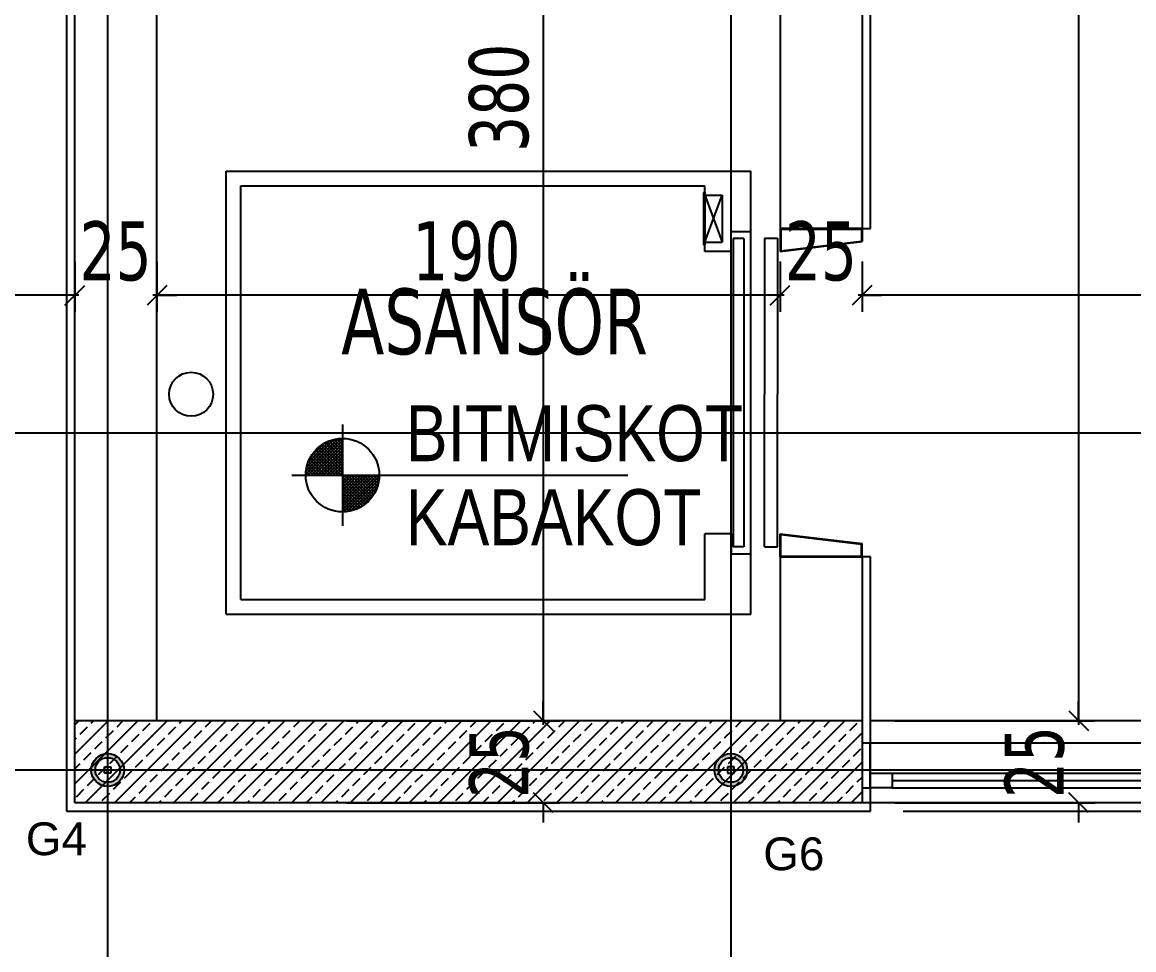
# Model space of a CAD drawing. Header units: millimetres. Extents: x 43168.9 to 43194.6, y -25545.1 to -25543.4.
# Drawn here: x 43175.4997 to 43175.5674, y -25544.5599 to -25544.5033 of the extents above; entities that cross this region are included whole.
import ezdxf

# ---------------------------------------------------------------- set-up
doc = ezdxf.new("R2010")
doc.units = ezdxf.units.MM
doc.header["$LTSCALE"] = 200
for name, pattern in [('DASHDOT', [1, 0.5, -0.25, 0, -0.25]), ('DASHDOT2', [0.5, 0.25, -0.125, 0, -0.125]), ('HIDDEN2', [0.1875, 0.125, -0.0625])]:
    doc.linetypes.add(name, pattern=pattern)
for name, color, linetype in [('aks_sgh', 5, 'DASHDOT2'), ('cam_sgh', 1, 'Continuous'), ('dograma_sgh', 43, 'Continuous'), ('duv_sgh', 4, 'Continuous'), ('gor-4_sgh', 17, 'Continuous'), ('izd.tas.alt_sgh', 214, 'HIDDEN2'), ('kesitcizgisi_sgh', 22, 'Continuous'), ('kolon-b.a_sgh', 6, 'Continuous'), ('merdi_sgh', 3, 'Continuous'), ('olcuic_sgh', 183, 'Continuous'), ('siva_sgh', 145, 'Continuous'), ('tarama-betonarme_sgh', 223, 'Continuous'), ('yazi-merdi_sgh', 9, 'Continuous')]:
    doc.layers.add(name, color=color, linetype=linetype)
doc.styles.add('1-200', font='arial.ttf', dxfattribs={"height": 60})
doc.styles.add('dim', font='VERDANA.TTF', dxfattribs={"width": 0.7})
doc.styles.add('text2', font='arial.ttf')

msp = doc.modelspace()

# ---------------------------------------------------------------- hatches: boundary and pattern name
h = msp.add_hatch(color=256)
edge = h.paths.add_edge_path()
edge.add_arc((43175.504879, -25544.548919), 0.001, 0, 360)
edge = h.paths.add_edge_path(flags=16)
edge.add_arc((43175.504879, -25544.548919), 0.00075, 0, 360)
h = msp.add_hatch(color=256)
edge = h.paths.add_edge_path()
edge.add_arc((43175.542879, -25544.548919), 0.001, 0, 360)
edge = h.paths.add_edge_path(flags=16)
edge.add_arc((43175.542879, -25544.548919), 0.00075, 0, 360)

# ---------------------------------------------------------------- linework, layer by layer
at = {"color": 0, "linetype": 'ByBlock', "lineweight": -2}
for p, q in [((43175.502279, -25544.52059), (43175.503479, -25544.51939)), ((43175.502279, -25544.52059), (43175.503479, -25544.51939)), ((43175.508479, -25544.51939), (43175.507279, -25544.52059)), ((43175.508479, -25544.51939), (43175.507279, -25544.52059)), ((43175.545279, -25544.52059), (43175.546479, -25544.51939)), ((43175.545279, -25544.52059), (43175.546479, -25544.51939)), ((43175.551479, -25544.51939), (43175.550279, -25544.52059)), ((43175.551479, -25544.51939), (43175.550279, -25544.52059)), ((43175.530838, -25544.545319), (43175.532038, -25544.546519)), ((43175.530838, -25544.545319), (43175.532038, -25544.546519)), ((43175.563473, -25544.545319), (43175.564673, -25544.546519)), ((43175.563473, -25544.545319), (43175.564673, -25544.546519)), ((43175.504679, -25544.549119), (43175.504679, -25544.548719)), ((43175.504679, -25544.548719), (43175.505079, -25544.548719)), ((43175.504808, -25544.548849), (43175.50495, -25544.54899)), ((43175.504808, -25544.54899), (43175.50495, -25544.548849)), ((43175.505079, -25544.548719), (43175.505079, -25544.549119)), ((43175.543079, -25544.548719), (43175.542679, -25544.548719)), ((43175.542679, -25544.548719), (43175.542679, -25544.549119)), ((43175.54295, -25544.548849), (43175.542808, -25544.54899)), ((43175.54295, -25544.54899), (43175.542808, -25544.548849)), ((43175.543079, -25544.549119), (43175.543079, -25544.548719)), ((43175.505079, -25544.549119), (43175.504679, -25544.549119)), ((43175.542679, -25544.549119), (43175.543079, -25544.549119)), ((43175.532038, -25544.551519), (43175.530838, -25544.550319)), ((43175.564673, -25544.551519), (43175.563473, -25544.550319))]:
    msp.add_line(p, q, dxfattribs=at)
at = {"color": 0}
for p, q in [((43175.519198, -25544.527859), (43175.519198, -25544.534045)), ((43175.516104, -25544.530952), (43175.536584, -25544.530952))]:
    msp.add_line(p, q, dxfattribs=at)
for p, q in [((43175.516963, -25544.530888), (43175.519136, -25544.528715)), ((43175.516978, -25544.530681), (43175.518928, -25544.528731)), ((43175.517025, -25544.530443), (43175.518699, -25544.528768)), ((43175.519198, -25544.529302), (43175.518672, -25544.528776)), ((43175.519198, -25544.52911), (43175.518834, -25544.528746)), ((43175.519198, -25544.528918), (43175.519001, -25544.528722)), ((43175.519198, -25544.528727), (43175.519184, -25544.528713)), ((43175.51709, -25544.530952), (43175.519198, -25544.528845)), ((43175.517103, -25544.530173), (43175.518427, -25544.52885)), ((43175.517277, -25544.529808), (43175.518053, -25544.529032)), ((43175.517282, -25544.530952), (43175.519198, -25544.529036)), ((43175.517474, -25544.530952), (43175.519198, -25544.529228)), ((43175.519124, -25544.530952), (43175.517578, -25544.529406)), ((43175.517665, -25544.530952), (43175.519198, -25544.52942)), ((43175.519198, -25544.530834), (43175.517678, -25544.529314)), ((43175.519198, -25544.530643), (43175.517779, -25544.529224)), ((43175.519198, -25544.530451), (43175.517888, -25544.529141)), ((43175.519198, -25544.53026), (43175.518003, -25544.529065)), ((43175.519198, -25544.530068), (43175.518119, -25544.52899)), ((43175.519198, -25544.529876), (43175.518251, -25544.52893)), ((43175.519198, -25544.529685), (43175.518383, -25544.52887)), ((43175.519198, -25544.529493), (43175.518524, -25544.52882)), ((43175.517975, -25544.530952), (43175.517131, -25544.530108)), ((43175.518166, -25544.530952), (43175.517189, -25544.529975)), ((43175.518358, -25544.530952), (43175.517253, -25544.529847)), ((43175.518549, -25544.530952), (43175.517326, -25544.529729)), ((43175.518741, -25544.530952), (43175.517404, -25544.529616)), ((43175.518933, -25544.530952), (43175.517491, -25544.529511)), ((43175.517857, -25544.530952), (43175.519198, -25544.529611)), ((43175.518048, -25544.530952), (43175.519198, -25544.529803)), ((43175.51824, -25544.530952), (43175.519198, -25544.529994)), ((43175.517208, -25544.530952), (43175.516976, -25544.530719)), ((43175.5174, -25544.530952), (43175.516999, -25544.530551)), ((43175.517591, -25544.530952), (43175.517036, -25544.530397)), ((43175.517783, -25544.530952), (43175.517073, -25544.530242)), ((43175.518431, -25544.530952), (43175.519198, -25544.530186)), ((43175.518623, -25544.530952), (43175.519198, -25544.530377)), ((43175.518815, -25544.530952), (43175.519198, -25544.530569)), ((43175.519006, -25544.530952), (43175.519198, -25544.530761)), ((43175.517017, -25544.530952), (43175.516962, -25544.530897)), ((43175.519198, -25544.531144), (43175.519389, -25544.530952)), ((43175.519198, -25544.531335), (43175.519581, -25544.530952)), ((43175.519198, -25544.531527), (43175.519773, -25544.530952)), ((43175.519198, -25544.531718), (43175.519964, -25544.530952)), ((43175.519198, -25544.53191), (43175.520156, -25544.530952)), ((43175.519198, -25544.532102), (43175.520347, -25544.530952)), ((43175.519198, -25544.532293), (43175.520539, -25544.530952)), ((43175.519198, -25544.532485), (43175.52073, -25544.530952)), ((43175.519198, -25544.532676), (43175.520922, -25544.530952)), ((43175.519198, -25544.532868), (43175.521114, -25544.530952)), ((43175.519198, -25544.53306), (43175.521305, -25544.530952)), ((43175.520744, -25544.532572), (43175.519198, -25544.531026)), ((43175.520639, -25544.532659), (43175.519198, -25544.531217)), ((43175.520534, -25544.532746), (43175.519198, -25544.531409)), ((43175.519262, -25544.533187), (43175.521435, -25544.531014)), ((43175.520836, -25544.532472), (43175.519316, -25544.530952)), ((43175.519469, -25544.533171), (43175.521419, -25544.531222)), ((43175.520926, -25544.532371), (43175.519507, -25544.530952)), ((43175.521009, -25544.532262), (43175.519699, -25544.530952)), ((43175.519707, -25544.533125), (43175.521382, -25544.53145)), ((43175.521085, -25544.532147), (43175.51989, -25544.530952)), ((43175.52116, -25544.532031), (43175.520082, -25544.530952)), ((43175.52122, -25544.531899), (43175.520274, -25544.530952)), ((43175.52128, -25544.531767), (43175.520465, -25544.530952)), ((43175.52133, -25544.531626), (43175.520657, -25544.530952)), ((43175.521374, -25544.531478), (43175.520848, -25544.530952)), ((43175.521403, -25544.531316), (43175.52104, -25544.530952)), ((43175.521428, -25544.531149), (43175.521231, -25544.530952)), ((43175.521437, -25544.530966), (43175.521423, -25544.530952)), ((43175.520421, -25544.532824), (43175.519198, -25544.531601)), ((43175.520303, -25544.532897), (43175.519198, -25544.531792)), ((43175.520175, -25544.532961), (43175.519198, -25544.531984)), ((43175.519977, -25544.533047), (43175.5213, -25544.531723)), ((43175.520342, -25544.532873), (43175.521118, -25544.532097)), ((43175.520041, -25544.533019), (43175.519198, -25544.532175)), ((43175.519908, -25544.533077), (43175.519198, -25544.532367)), ((43175.519753, -25544.533114), (43175.519198, -25544.532558)), ((43175.519599, -25544.533151), (43175.519198, -25544.53275)), ((43175.519431, -25544.533174), (43175.519198, -25544.532942)), ((43175.519253, -25544.533188), (43175.519198, -25544.533133))]:
    msp.add_line(p, q)
msp.add_circle((43175.519198, -25544.530952), 0.00224, dxfattribs=at)
at = {"color": 0, "linetype": 'Continuous', "lineweight": -2}
for centre, radius in [((43175.504879, -25544.548919), 0.001), ((43175.504879, -25544.548919), 0.00075), ((43175.542879, -25544.548919), 0.001), ((43175.542879, -25544.548919), 0.00075)]:
    msp.add_circle(centre, radius, dxfattribs=at)
at = {"layer": 'aks_sgh'}
for p, q in [((43175.504879, -25543.740919), (43175.504879, -25544.609919)), ((43175.542879, -25543.740919), (43175.542879, -25544.609919)), ((43175.80688, -25544.548919), (43175.004878, -25544.548919))]:
    msp.add_line(p, q, dxfattribs=at)
at = {"layer": 'cam_sgh'}
msp.add_line((43175.5527, -25544.549559), (43175.572215, -25544.549559), dxfattribs=at)
at = {"layer": 'dograma_sgh'}
for p, q in [((43175.55137, -25544.547284), (43175.55088, -25544.547284)), ((43175.55088, -25544.547284), (43175.55088, -25544.550014)), ((43175.55137, -25544.550014), (43175.55137, -25544.547284)), ((43175.55137, -25544.549104), (43175.5527, -25544.549104)), ((43175.55137, -25544.550014), (43175.55137, -25544.549104)), ((43175.5527, -25544.549104), (43175.5527, -25544.550014)), ((43175.55088, -25544.550014), (43175.55137, -25544.550014)), ((43175.5527, -25544.550014), (43175.55137, -25544.550014))]:
    msp.add_line(p, q, dxfattribs=at)
at = {"layer": 'duv_sgh'}
for p, q in [((43175.502879, -25544.545919), (43175.502879, -25544.469919)), ((43175.507879, -25544.545919), (43175.507879, -25544.469919)), ((43175.545879, -25544.497919), (43175.545879, -25544.515919)), ((43175.550879, -25544.497919), (43175.550879, -25544.515919)), ((43175.550879, -25544.515919), (43175.545879, -25544.515919)), ((43175.545879, -25544.535919), (43175.545879, -25544.545919)), ((43175.550879, -25544.535919), (43175.545879, -25544.535919)), ((43175.550879, -25544.535919), (43175.550879, -25544.545919)), ((43175.55088, -25544.545919), (43175.55088, -25544.550919))]:
    msp.add_line(p, q, dxfattribs=at)
at = {"layer": 'gor-4_sgh'}
for p, q in [((43175.59388, -25544.545919), (43175.55137, -25544.545919)), ((43175.594215, -25544.547284), (43175.55137, -25544.547284)), ((43175.5527, -25544.549104), (43175.572215, -25544.549104)), ((43175.5527, -25544.550014), (43175.572215, -25544.550014)), ((43175.55337, -25544.551419), (43175.593553, -25544.551419))]:
    msp.add_line(p, q, dxfattribs=at)
at = {"layer": 'izd.tas.alt_sgh'}
for p, q in [((43175.502879, -25544.550919), (43175.502879, -25544.469919)), ((43175.739879, -25544.550919), (43175.502879, -25544.550919))]:
    msp.add_line(p, q, dxfattribs=at)
at = {"layer": 'kesitcizgisi_sgh', "linetype": 'DASHDOT'}
msp.add_line((43175.049626, -25544.528371), (43175.762132, -25544.528371), dxfattribs=at)
at = {"layer": 'kolon-b.a_sgh'}
for p, q in [((43175.550879, -25544.545919), (43175.502879, -25544.545919)), ((43175.502879, -25544.550919), (43175.502879, -25544.545919)), ((43175.550879, -25544.545919), (43175.550879, -25544.550919)), ((43175.550879, -25544.550919), (43175.502879, -25544.550919))]:
    msp.add_line(p, q, dxfattribs=at)
at = {"layer": 'merdi_sgh'}
for p, q in [((43175.512097, -25544.539419), (43175.512097, -25544.512419)), ((43175.512097, -25544.512419), (43175.544097, -25544.512419)), ((43175.512097, -25544.539419), (43175.512097, -25544.512419)), ((43175.512097, -25544.512419), (43175.544097, -25544.512419)), ((43175.544097, -25544.539419), (43175.544097, -25544.512419)), ((43175.512997, -25544.538519), (43175.512997, -25544.513319)), ((43175.512997, -25544.513319), (43175.541297, -25544.513319)), ((43175.512997, -25544.538519), (43175.512997, -25544.513319)), ((43175.512997, -25544.513319), (43175.541297, -25544.513319)), ((43175.541217, -25544.513719), (43175.541297, -25544.513719)), ((43175.541217, -25544.513719), (43175.541217, -25544.516911)), ((43175.541217, -25544.513719), (43175.541297, -25544.513719)), ((43175.541297, -25544.517319), (43175.541297, -25544.513319)), ((43175.541297, -25544.513719), (43175.541297, -25544.516911)), ((43175.541297, -25544.513879), (43175.542337, -25544.513879)), ((43175.541297, -25544.513879), (43175.542337, -25544.516751)), ((43175.541297, -25544.516751), (43175.542337, -25544.513879)), ((43175.541297, -25544.513879), (43175.542337, -25544.513879)), ((43175.542337, -25544.513879), (43175.542337, -25544.516751)), ((43175.542897, -25544.517319), (43175.542897, -25544.516093)), ((43175.542897, -25544.516093), (43175.544097, -25544.516093)), ((43175.543017, -25544.516519), (43175.543017, -25544.526011)), ((43175.543657, -25544.516519), (43175.543017, -25544.516519)), ((43175.543657, -25544.516519), (43175.543657, -25544.526011)), ((43175.544919, -25544.516511), (43175.544919, -25544.526019)), ((43175.544919, -25544.516511), (43175.545719, -25544.516511)), ((43175.545719, -25544.516511), (43175.545719, -25544.526019)), ((43175.550879, -25544.515919), (43175.545879, -25544.515919)), ((43175.545879, -25544.515919), (43175.550879, -25544.515919)), ((43175.545879, -25544.515919), (43175.545879, -25544.515919)), ((43175.545879, -25544.515919), (43175.545879, -25544.517319)), ((43175.545919, -25544.515959), (43175.550839, -25544.515959)), ((43175.545919, -25544.515959), (43175.545919, -25544.517275)), ((43175.546282, -25544.515919), (43175.546282, -25544.515959)), ((43175.550839, -25544.515959), (43175.550839, -25544.516684)), ((43175.550879, -25544.515919), (43175.550879, -25544.516719)), ((43175.541217, -25544.516911), (43175.541297, -25544.516911)), ((43175.541297, -25544.516751), (43175.542337, -25544.516751)), ((43175.545879, -25544.517319), (43175.550879, -25544.516719)), ((43175.545919, -25544.517275), (43175.550839, -25544.516684)), ((43175.542897, -25544.517319), (43175.541297, -25544.517319)), ((43175.543017, -25544.526027), (43175.543017, -25544.535319)), ((43175.543657, -25544.526027), (43175.543657, -25544.535319)), ((43175.544919, -25544.535311), (43175.544919, -25544.526035)), ((43175.545719, -25544.535319), (43175.545719, -25544.526043)), ((43175.541297, -25544.538519), (43175.541297, -25544.534519)), ((43175.542897, -25544.534519), (43175.541297, -25544.534519)), ((43175.542897, -25544.534519), (43175.542897, -25544.535746)), ((43175.545879, -25544.534519), (43175.550879, -25544.535119)), ((43175.545879, -25544.535919), (43175.545879, -25544.534519)), ((43175.545919, -25544.534564), (43175.550839, -25544.535155)), ((43175.545919, -25544.535879), (43175.545919, -25544.534564)), ((43175.543657, -25544.535319), (43175.543017, -25544.535319)), ((43175.544919, -25544.535311), (43175.545719, -25544.535311)), ((43175.550839, -25544.535879), (43175.550839, -25544.535155)), ((43175.550879, -25544.535919), (43175.550879, -25544.535119)), ((43175.542897, -25544.535746), (43175.544097, -25544.535746)), ((43175.550879, -25544.535919), (43175.545879, -25544.535919)), ((43175.545879, -25544.535919), (43175.550879, -25544.535919)), ((43175.545879, -25544.535919), (43175.546879, -25544.535919)), ((43175.545919, -25544.535879), (43175.550839, -25544.535879)), ((43175.546282, -25544.535919), (43175.546282, -25544.535879)), ((43175.512997, -25544.538519), (43175.541297, -25544.538519)), ((43175.512997, -25544.538519), (43175.541297, -25544.538519)), ((43175.512097, -25544.539419), (43175.544097, -25544.539419)), ((43175.512097, -25544.539419), (43175.544097, -25544.539419))]:
    msp.add_line(p, q, dxfattribs=at)
msp.add_ellipse((43175.50997, -25544.526019), major_axis=(0.000947, 0.000947), ratio=1, start_param=2.356194490191484, end_param=8.63937979737107, dxfattribs=at)
msp.add_ellipse((43175.50997, -25544.526019), major_axis=(0.000947, 0.000947), ratio=1, start_param=2.356194490191484, end_param=8.63937979737107, dxfattribs=at)
at = {"layer": 'olcuic_sgh'}
for p, q in [((43175.564073, -25543.870669), (43175.564073, -25544.546169)), ((43175.531438, -25544.469669), (43175.531438, -25544.546169)), ((43175.502879, -25544.517919), (43175.502879, -25544.52099)), ((43175.502879, -25544.517919), (43175.502879, -25544.52099)), ((43175.507879, -25544.517919), (43175.507879, -25544.52099)), ((43175.507879, -25544.517919), (43175.507879, -25544.52099)), ((43175.545879, -25544.517919), (43175.545879, -25544.52099)), ((43175.545879, -25544.517919), (43175.545879, -25544.52099)), ((43175.550879, -25544.517919), (43175.550879, -25544.52099)), ((43175.550879, -25544.517919), (43175.550879, -25544.52099)), ((43175.503129, -25544.51999), (43175.308629, -25544.51999)), ((43175.502879, -25544.51999), (43175.501679, -25544.51999)), ((43175.546129, -25544.51999), (43175.507629, -25544.51999)), ((43175.507879, -25544.51999), (43175.509079, -25544.51999)), ((43175.545879, -25544.51999), (43175.544679, -25544.51999)), ((43175.595129, -25544.51999), (43175.550629, -25544.51999)), ((43175.550879, -25544.51999), (43175.552079, -25544.51999)), ((43175.531438, -25544.545919), (43175.531438, -25544.544719)), ((43175.564073, -25544.545919), (43175.564073, -25544.544719)), ((43175.519438, -25544.545919), (43175.532438, -25544.545919)), ((43175.519438, -25544.545919), (43175.532438, -25544.545919)), ((43175.552879, -25544.545919), (43175.565073, -25544.545919)), ((43175.552879, -25544.545919), (43175.565073, -25544.545919)), ((43175.519438, -25544.550919), (43175.532438, -25544.550919)), ((43175.531438, -25544.550919), (43175.531438, -25544.552119)), ((43175.552879, -25544.550919), (43175.565073, -25544.550919)), ((43175.564073, -25544.550919), (43175.564073, -25544.552119))]:
    msp.add_line(p, q, dxfattribs=at)
at = {"layer": 'siva_sgh'}
for p, q in [((43175.502379, -25544.469419), (43175.502379, -25544.551419)), ((43175.551379, -25544.515919), (43175.551379, -25544.497919)), ((43175.550879, -25544.515919), (43175.551379, -25544.515919)), ((43175.551379, -25544.535919), (43175.550879, -25544.535919)), ((43175.551381, -25544.551419), (43175.551379, -25544.535919)), ((43175.502379, -25544.551419), (43175.551381, -25544.551419))]:
    msp.add_line(p, q, dxfattribs=at)
at = {"layer": 'tarama-betonarme_sgh'}
for p, q in [((43175.502879, -25544.54616), (43175.50312, -25544.545919)), ((43175.502879, -25544.547956), (43175.504916, -25544.545919)), ((43175.502879, -25544.549752), (43175.506712, -25544.545919)), ((43175.503208, -25544.54673), (43175.503657, -25544.546281)), ((43175.503508, -25544.550919), (43175.508508, -25544.545919)), ((43175.503881, -25544.546056), (43175.504018, -25544.545919)), ((43175.505304, -25544.550919), (43175.510304, -25544.545919)), ((43175.505453, -25544.546281), (43175.505814, -25544.545919)), ((43175.507024, -25544.546505), (43175.507473, -25544.546056)), ((43175.5071, -25544.550919), (43175.5121, -25544.545919)), ((43175.508596, -25544.54673), (43175.509045, -25544.546281)), ((43175.508896, -25544.550919), (43175.513896, -25544.545919)), ((43175.509269, -25544.546056), (43175.509406, -25544.545919)), ((43175.510692, -25544.550919), (43175.515692, -25544.545919)), ((43175.510841, -25544.546281), (43175.511202, -25544.545919)), ((43175.512412, -25544.546505), (43175.512861, -25544.546056)), ((43175.512488, -25544.550919), (43175.517488, -25544.545919)), ((43175.513984, -25544.54673), (43175.514433, -25544.546281)), ((43175.514284, -25544.550919), (43175.519284, -25544.545919)), ((43175.514657, -25544.546056), (43175.514794, -25544.545919)), ((43175.51608, -25544.550919), (43175.52108, -25544.545919)), ((43175.516229, -25544.546281), (43175.51659, -25544.545919)), ((43175.517801, -25544.546505), (43175.51825, -25544.546056)), ((43175.517876, -25544.550919), (43175.522876, -25544.545919)), ((43175.519372, -25544.54673), (43175.519821, -25544.546281)), ((43175.519672, -25544.550919), (43175.524672, -25544.545919)), ((43175.520046, -25544.546056), (43175.520182, -25544.545919)), ((43175.521469, -25544.550919), (43175.526469, -25544.545919)), ((43175.521617, -25544.546281), (43175.521978, -25544.545919)), ((43175.523189, -25544.546505), (43175.523638, -25544.546056)), ((43175.523265, -25544.550919), (43175.528265, -25544.545919)), ((43175.52476, -25544.54673), (43175.525209, -25544.546281)), ((43175.525061, -25544.550919), (43175.530061, -25544.545919)), ((43175.525434, -25544.546056), (43175.525571, -25544.545919)), ((43175.526857, -25544.550919), (43175.531857, -25544.545919)), ((43175.527005, -25544.546281), (43175.527367, -25544.545919)), ((43175.528577, -25544.546505), (43175.529026, -25544.546056)), ((43175.528653, -25544.550919), (43175.533653, -25544.545919)), ((43175.530148, -25544.54673), (43175.530597, -25544.546281)), ((43175.530449, -25544.550919), (43175.535449, -25544.545919)), ((43175.530822, -25544.546056), (43175.530959, -25544.545919)), ((43175.532245, -25544.550919), (43175.537245, -25544.545919)), ((43175.532393, -25544.546281), (43175.532755, -25544.545919)), ((43175.533965, -25544.546505), (43175.534414, -25544.546056)), ((43175.534041, -25544.550919), (43175.539041, -25544.545919)), ((43175.535537, -25544.54673), (43175.535986, -25544.546281)), ((43175.535837, -25544.550919), (43175.540837, -25544.545919)), ((43175.53621, -25544.546056), (43175.536347, -25544.545919)), ((43175.537633, -25544.550919), (43175.542633, -25544.545919)), ((43175.537782, -25544.546281), (43175.538143, -25544.545919)), ((43175.539353, -25544.546505), (43175.539802, -25544.546056)), ((43175.539429, -25544.550919), (43175.544429, -25544.545919)), ((43175.540925, -25544.54673), (43175.541374, -25544.546281)), ((43175.541225, -25544.550919), (43175.546225, -25544.545919)), ((43175.541598, -25544.546056), (43175.541735, -25544.545919)), ((43175.543021, -25544.550919), (43175.548021, -25544.545919)), ((43175.54317, -25544.546281), (43175.543531, -25544.545919)), ((43175.544741, -25544.546505), (43175.54519, -25544.546056)), ((43175.544817, -25544.550919), (43175.549817, -25544.545919)), ((43175.546313, -25544.54673), (43175.546762, -25544.546281)), ((43175.546986, -25544.546056), (43175.547123, -25544.545919)), ((43175.548558, -25544.546281), (43175.548919, -25544.545919)), ((43175.550129, -25544.546505), (43175.550578, -25544.546056)), ((43175.502879, -25544.547058), (43175.502983, -25544.546954)), ((43175.504779, -25544.546954), (43175.505228, -25544.546505)), ((43175.506351, -25544.547179), (43175.5068, -25544.54673)), ((43175.507922, -25544.547403), (43175.508371, -25544.546954)), ((43175.510167, -25544.546954), (43175.510616, -25544.546505)), ((43175.511739, -25544.547179), (43175.512188, -25544.54673)), ((43175.51331, -25544.547403), (43175.513759, -25544.546954)), ((43175.515555, -25544.546954), (43175.516004, -25544.546505)), ((43175.517127, -25544.547179), (43175.517576, -25544.54673)), ((43175.518699, -25544.547403), (43175.519148, -25544.546954)), ((43175.520944, -25544.546954), (43175.521393, -25544.546505)), ((43175.522515, -25544.547179), (43175.522964, -25544.54673)), ((43175.524087, -25544.547403), (43175.524536, -25544.546954)), ((43175.526332, -25544.546954), (43175.526781, -25544.546505)), ((43175.527903, -25544.547179), (43175.528352, -25544.54673)), ((43175.529475, -25544.547403), (43175.529924, -25544.546954)), ((43175.53172, -25544.546954), (43175.532169, -25544.546505)), ((43175.533291, -25544.547179), (43175.53374, -25544.54673)), ((43175.534863, -25544.547403), (43175.535312, -25544.546954)), ((43175.537108, -25544.546954), (43175.537557, -25544.546505)), ((43175.53868, -25544.547179), (43175.539129, -25544.54673)), ((43175.540251, -25544.547403), (43175.5407, -25544.546954)), ((43175.542496, -25544.546954), (43175.542945, -25544.546505)), ((43175.544068, -25544.547179), (43175.544517, -25544.54673)), ((43175.545639, -25544.547403), (43175.546088, -25544.546954)), ((43175.546613, -25544.550919), (43175.550879, -25544.546654)), ((43175.547884, -25544.546954), (43175.548333, -25544.546505)), ((43175.549456, -25544.547179), (43175.549905, -25544.54673)), ((43175.504106, -25544.547628), (43175.504555, -25544.547179)), ((43175.505677, -25544.547852), (43175.506126, -25544.547403)), ((43175.507249, -25544.548077), (43175.507698, -25544.547628)), ((43175.509494, -25544.547628), (43175.509943, -25544.547179)), ((43175.511065, -25544.547852), (43175.511514, -25544.547403)), ((43175.512637, -25544.548077), (43175.513086, -25544.547628)), ((43175.514882, -25544.547628), (43175.515331, -25544.547179)), ((43175.516453, -25544.547852), (43175.516902, -25544.547403)), ((43175.518025, -25544.548077), (43175.518474, -25544.547628)), ((43175.52027, -25544.547628), (43175.520719, -25544.547179)), ((43175.521842, -25544.547852), (43175.522291, -25544.547403)), ((43175.523413, -25544.548077), (43175.523862, -25544.547628)), ((43175.525658, -25544.547628), (43175.526107, -25544.547179)), ((43175.52723, -25544.547852), (43175.527679, -25544.547403)), ((43175.528801, -25544.548077), (43175.52925, -25544.547628)), ((43175.531046, -25544.547628), (43175.531495, -25544.547179)), ((43175.532618, -25544.547852), (43175.533067, -25544.547403)), ((43175.534189, -25544.548077), (43175.534638, -25544.547628)), ((43175.536435, -25544.547628), (43175.536884, -25544.547179)), ((43175.538006, -25544.547852), (43175.538455, -25544.547403)), ((43175.539578, -25544.548077), (43175.540027, -25544.547628)), ((43175.541823, -25544.547628), (43175.542272, -25544.547179)), ((43175.543394, -25544.547852), (43175.543843, -25544.547403)), ((43175.544966, -25544.548077), (43175.545415, -25544.547628)), ((43175.547211, -25544.547628), (43175.54766, -25544.547179)), ((43175.548782, -25544.547852), (43175.549231, -25544.547403)), ((43175.550354, -25544.548077), (43175.550803, -25544.547628)), ((43175.503432, -25544.548301), (43175.503881, -25544.547852)), ((43175.505004, -25544.548526), (43175.505453, -25544.548077)), ((43175.506575, -25544.54875), (43175.507024, -25544.548301)), ((43175.50882, -25544.548301), (43175.509269, -25544.547852)), ((43175.510392, -25544.548526), (43175.510841, -25544.548077)), ((43175.511963, -25544.54875), (43175.512412, -25544.548301)), ((43175.514208, -25544.548301), (43175.514657, -25544.547852)), ((43175.51578, -25544.548526), (43175.516229, -25544.548077)), ((43175.517351, -25544.54875), (43175.517801, -25544.548301)), ((43175.519597, -25544.548301), (43175.520046, -25544.547852)), ((43175.521168, -25544.548526), (43175.521617, -25544.548077)), ((43175.52274, -25544.54875), (43175.523189, -25544.548301)), ((43175.524985, -25544.548301), (43175.525434, -25544.547852)), ((43175.526556, -25544.548526), (43175.527005, -25544.548077)), ((43175.528128, -25544.54875), (43175.528577, -25544.548301)), ((43175.530373, -25544.548301), (43175.530822, -25544.547852)), ((43175.531944, -25544.548526), (43175.532393, -25544.548077)), ((43175.533516, -25544.54875), (43175.533965, -25544.548301)), ((43175.535761, -25544.548301), (43175.53621, -25544.547852)), ((43175.537333, -25544.548526), (43175.537782, -25544.548077)), ((43175.538904, -25544.54875), (43175.539353, -25544.548301)), ((43175.541149, -25544.548301), (43175.541598, -25544.547852)), ((43175.542721, -25544.548526), (43175.54317, -25544.548077)), ((43175.544292, -25544.54875), (43175.544741, -25544.548301)), ((43175.546537, -25544.548301), (43175.546986, -25544.547852)), ((43175.548109, -25544.548526), (43175.548558, -25544.548077)), ((43175.54968, -25544.54875), (43175.550129, -25544.548301)), ((43175.502879, -25544.548854), (43175.503208, -25544.548526)), ((43175.50433, -25544.549199), (43175.504779, -25544.54875)), ((43175.505902, -25544.549424), (43175.506351, -25544.548975)), ((43175.508147, -25544.548975), (43175.508596, -25544.548526)), ((43175.509718, -25544.549199), (43175.510167, -25544.54875)), ((43175.51129, -25544.549424), (43175.511739, -25544.548975)), ((43175.513535, -25544.548975), (43175.513984, -25544.548526)), ((43175.515106, -25544.549199), (43175.515555, -25544.54875)), ((43175.516678, -25544.549424), (43175.517127, -25544.548975)), ((43175.518923, -25544.548975), (43175.519372, -25544.548526)), ((43175.520495, -25544.549199), (43175.520944, -25544.54875)), ((43175.522066, -25544.549424), (43175.522515, -25544.548975)), ((43175.524311, -25544.548975), (43175.52476, -25544.548526)), ((43175.525883, -25544.549199), (43175.526332, -25544.54875)), ((43175.527454, -25544.549424), (43175.527903, -25544.548975)), ((43175.529699, -25544.548975), (43175.530148, -25544.548526)), ((43175.531271, -25544.549199), (43175.53172, -25544.54875)), ((43175.532842, -25544.549424), (43175.533291, -25544.548975)), ((43175.535087, -25544.548975), (43175.535537, -25544.548526)), ((43175.536659, -25544.549199), (43175.537108, -25544.54875)), ((43175.538231, -25544.549424), (43175.53868, -25544.548975)), ((43175.540476, -25544.548975), (43175.540925, -25544.548526)), ((43175.542047, -25544.549199), (43175.542496, -25544.54875)), ((43175.543619, -25544.549424), (43175.544068, -25544.548975)), ((43175.545864, -25544.548975), (43175.546313, -25544.548526)), ((43175.547435, -25544.549199), (43175.547884, -25544.54875)), ((43175.548409, -25544.550919), (43175.550879, -25544.54845)), ((43175.549007, -25544.549424), (43175.549456, -25544.548975)), ((43175.503657, -25544.549873), (43175.504106, -25544.549424)), ((43175.505228, -25544.550097), (43175.505677, -25544.549648)), ((43175.507473, -25544.549648), (43175.507922, -25544.549199)), ((43175.509045, -25544.549873), (43175.509494, -25544.549424)), ((43175.510616, -25544.550097), (43175.511065, -25544.549648)), ((43175.512861, -25544.549648), (43175.51331, -25544.549199)), ((43175.514433, -25544.549873), (43175.514882, -25544.549424)), ((43175.516004, -25544.550097), (43175.516453, -25544.549648)), ((43175.51825, -25544.549648), (43175.518699, -25544.549199)), ((43175.519821, -25544.549873), (43175.52027, -25544.549424)), ((43175.521393, -25544.550097), (43175.521842, -25544.549648)), ((43175.523638, -25544.549648), (43175.524087, -25544.549199)), ((43175.525209, -25544.549873), (43175.525658, -25544.549424)), ((43175.526781, -25544.550097), (43175.52723, -25544.549648)), ((43175.529026, -25544.549648), (43175.529475, -25544.549199)), ((43175.530597, -25544.549873), (43175.531046, -25544.549424)), ((43175.532169, -25544.550097), (43175.532618, -25544.549648)), ((43175.534414, -25544.549648), (43175.534863, -25544.549199)), ((43175.535986, -25544.549873), (43175.536435, -25544.549424)), ((43175.537557, -25544.550097), (43175.538006, -25544.549648)), ((43175.539802, -25544.549648), (43175.540251, -25544.549199)), ((43175.541374, -25544.549873), (43175.541823, -25544.549424)), ((43175.542945, -25544.550097), (43175.543394, -25544.549648)), ((43175.54519, -25544.549648), (43175.545639, -25544.549199)), ((43175.546762, -25544.549873), (43175.547211, -25544.549424)), ((43175.548333, -25544.550097), (43175.548782, -25544.549648)), ((43175.550578, -25544.549648), (43175.550879, -25544.549348)), ((43175.502983, -25544.550546), (43175.503432, -25544.550097)), ((43175.504555, -25544.550771), (43175.505004, -25544.550322)), ((43175.5068, -25544.550322), (43175.507249, -25544.549873)), ((43175.508371, -25544.550546), (43175.50882, -25544.550097)), ((43175.509943, -25544.550771), (43175.510392, -25544.550322)), ((43175.512188, -25544.550322), (43175.512637, -25544.549873)), ((43175.513759, -25544.550546), (43175.514208, -25544.550097)), ((43175.515331, -25544.550771), (43175.51578, -25544.550322)), ((43175.517576, -25544.550322), (43175.518025, -25544.549873)), ((43175.519148, -25544.550546), (43175.519597, -25544.550097)), ((43175.520719, -25544.550771), (43175.521168, -25544.550322)), ((43175.522964, -25544.550322), (43175.523413, -25544.549873)), ((43175.524536, -25544.550546), (43175.524985, -25544.550097)), ((43175.526107, -25544.550771), (43175.526556, -25544.550322)), ((43175.528352, -25544.550322), (43175.528801, -25544.549873)), ((43175.529924, -25544.550546), (43175.530373, -25544.550097)), ((43175.531495, -25544.550771), (43175.531944, -25544.550322)), ((43175.53374, -25544.550322), (43175.534189, -25544.549873)), ((43175.535312, -25544.550546), (43175.535761, -25544.550097)), ((43175.536884, -25544.550771), (43175.537333, -25544.550322)), ((43175.539129, -25544.550322), (43175.539578, -25544.549873)), ((43175.5407, -25544.550546), (43175.541149, -25544.550097)), ((43175.542272, -25544.550771), (43175.542721, -25544.550322)), ((43175.544517, -25544.550322), (43175.544966, -25544.549873)), ((43175.546088, -25544.550546), (43175.546537, -25544.550097)), ((43175.54766, -25544.550771), (43175.548109, -25544.550322)), ((43175.549905, -25544.550322), (43175.550354, -25544.549873)), ((43175.550205, -25544.550919), (43175.550879, -25544.550246)), ((43175.506202, -25544.550919), (43175.506575, -25544.550546)), ((43175.507998, -25544.550919), (43175.508147, -25544.550771)), ((43175.51159, -25544.550919), (43175.511963, -25544.550546)), ((43175.513386, -25544.550919), (43175.513535, -25544.550771)), ((43175.516978, -25544.550919), (43175.517351, -25544.550546)), ((43175.518774, -25544.550919), (43175.518923, -25544.550771)), ((43175.522367, -25544.550919), (43175.52274, -25544.550546)), ((43175.524163, -25544.550919), (43175.524311, -25544.550771)), ((43175.527755, -25544.550919), (43175.528128, -25544.550546)), ((43175.529551, -25544.550919), (43175.529699, -25544.550771)), ((43175.533143, -25544.550919), (43175.533516, -25544.550546)), ((43175.534939, -25544.550919), (43175.535087, -25544.550771)), ((43175.538531, -25544.550919), (43175.538904, -25544.550546)), ((43175.540327, -25544.550919), (43175.540476, -25544.550771)), ((43175.543919, -25544.550919), (43175.544292, -25544.550546)), ((43175.545715, -25544.550919), (43175.545864, -25544.550771)), ((43175.549307, -25544.550919), (43175.54968, -25544.550546))]:
    msp.add_line(p, q, dxfattribs=at)

# ---------------------------------------------------------------- texts
at = {"color": 0, "style": 'text2', "width": 0.8}
for tag, p, s in [('BITMISKOT', (43175.523059, -25544.530099), '+0,10'), ('KABAKOT', (43175.523059, -25544.535219), '±0,00')]:
    msp.add_attdef(tag, p, s, height=0.0034133, dxfattribs=at)
at = {"layer": 'aks_sgh', "style": '1-200'}
for s, rotation, p in [('G4', 359.99999, (43175.499891, -25544.55411)), ('G6', 0.00001, (43175.544848, -25544.555027))]:
    msp.add_text(s, height=0.002, rotation=rotation, dxfattribs=at).set_placement(p)
at = {"layer": 'olcuic_sgh', "color": 2, "style": 'dim', "width": 0.7}
for s, p in [('380', (43175.530515, -25544.511252)), ('25', (43175.530526, -25544.550636)), ('25', (43175.563161, -25544.550636))]:
    msp.add_text(s, height=0.0036, rotation=90, dxfattribs=at).set_placement(p)
for s, p in [('25', (43175.503162, -25544.519078)), ('190', (43175.523453, -25544.519079)), ('25', (43175.546162, -25544.519078))]:
    msp.add_text(s, height=0.0036, dxfattribs=at).set_placement(p)
at = {"layer": 'yazi-merdi_sgh', "color": 252, "style": 'dim', "width": 0.7}
msp.add_text('ASANSÖR', height=0.004, dxfattribs=at).set_placement((43175.519119, -25544.523578))

doc.saveas('drawing.dxf')
